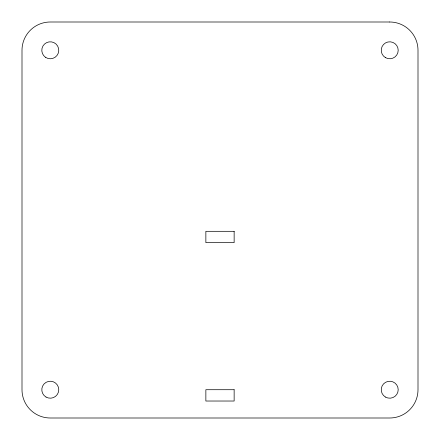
<?xml version="1.0" encoding="UTF-8"?>
<svg xmlns="http://www.w3.org/2000/svg" width="440" height="440" viewBox="0 0 440 440"><rect width="100%" height="100%" fill="white"/><g stroke="black" fill="none" stroke-linecap="round" stroke-linejoin="round"><path stroke-width="0.66" d="M389.714 22L50.287 22A28.287 28.287 0 0 0 22 50.287L22 389.714A28.287 28.287 0 0 0 50.287 418L389.714 418A28.287 28.287 0 0 0 418 389.714L418 50.287A28.287 28.287 0 0 0 389.714 22M234.141 231.314L205.86 231.314L205.86 242.627L234.141 242.627L234.141 231.314M234.141 389.714L205.86 389.714L205.86 401.027L234.141 401.027L234.141 389.714M385.473 57.635A8.487 8.487 0 0 0 398.2 50.287A8.487 8.487 0 0 0 385.473 42.938A8.487 8.487 0 0 0 385.473 57.635M385.473 397.062A8.487 8.487 0 0 0 398.2 389.714A8.487 8.487 0 0 0 385.473 382.366A8.487 8.487 0 0 0 385.473 397.062M46.041 397.062A8.487 8.487 0 0 0 58.773 389.714A8.487 8.487 0 0 0 46.041 382.366A8.487 8.487 0 0 0 46.041 397.062M45.529 57.316A8.487 8.487 0 0 0 58.751 50.892A8.487 8.487 0 0 0 46.58 42.653A8.487 8.487 0 0 0 45.529 57.316"/></g></svg>
